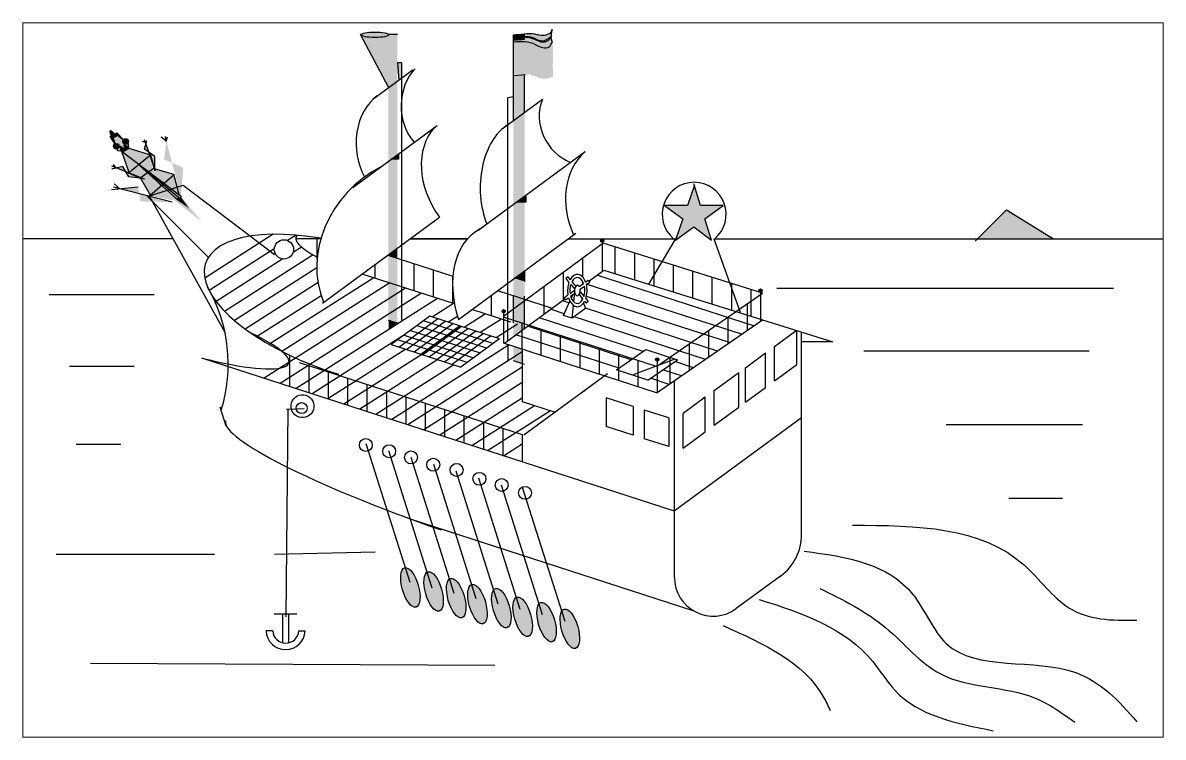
# Paper-space layout 'Layout1' of a CAD drawing. Extents: x 0.6 to 15.4, y 0.4 to 9.6.
# The model-space entities are those that its viewports show. They can reach past a viewport. Long polylines and large blocks are cut down to what shows.
import ezdxf

# ---------------------------------------------------------------- set-up
doc = ezdxf.new("R2010")
doc.units = 0
doc.header["$MEASUREMENT"] = 0
doc.linetypes.add('ACAD_ISO02W100', pattern=[15, 12, -3])
doc.layers.get('0').update_dxf_attribs({"linetype": 'CONTINUOUS'})

msp = doc.modelspace()

# ---------------------------------------------------------------- hatches: boundary and pattern name
h = msp.add_hatch(color=1)
edge = h.paths.add_edge_path()
edge.add_ellipse((5.219, 10.952), major_axis=(0.215, 0), ratio=0.193058, start_angle=176.1876, end_angle=347.5644, ccw=False)
edge.add_line((5.004, 10.955), (4.996, 10.955))
edge.add_line((4.996, 10.955), (5.429, 10.141))
edge.add_line((5.429, 10.141), (5.429, 10.943))
h = msp.add_hatch(color=22)
edge = h.paths.add_edge_path()
edge.add_ellipse((5.219, 10.952), major_axis=(0.215, 0), ratio=0.193058, start_angle=176.1876, end_angle=347.5644, ccw=False)
edge.add_line((5.004, 10.955), (4.996, 10.955))
edge.add_line((4.996, 10.955), (5.429, 10.141))
edge.add_line((5.429, 10.141), (5.429, 10.943))
h = msp.add_hatch(color=256)
edge = h.paths.add_edge_path()
edge.add_ellipse((5.219, 10.952), major_axis=(0.215, 0), ratio=0.193058, start_angle=12.4356, end_angle=176.1876)
edge.add_ellipse((5.219, 10.952), major_axis=(0.215, 0), ratio=0.193058, start_angle=176.1876, end_angle=347.5644)
edge.add_line((5.429, 10.943), (5.429, 10.961))
h = msp.add_hatch(color=26)
edge = h.paths.add_edge_path()
edge.add_line((5.567, 10.955), (5.434, 10.955))
edge.add_ellipse((5.219, 10.952), major_axis=(0.215, 0), ratio=0.193058, start_angle=347.5644, end_angle=363.8124, ccw=False)
edge.add_line((5.429, 10.943), (5.429, 10.134))
edge.add_line((5.429, 10.134), (5.567, 10.236))
edge.add_line((5.567, 10.236), (5.567, 10.955))
h = msp.add_hatch(color=256)
edge = h.paths.add_edge_path()
edge.add_spline(control_points=[(7.532, 10.964), (7.477, 10.961), (7.421, 10.956), (7.365, 10.95)], knot_values=[0.002618, 0.002618, 0.002618, 0.002618, 0.168273, 0.168273, 0.168273, 0.168273], degree=3, periodic=0)
edge.add_line((7.365, 10.95), (7.365, 10.873))
edge.add_spline(control_points=[(7.365, 10.873), (7.421, 10.877), (7.477, 10.882), (7.532, 10.883)], knot_values=[0.002612, 0.002612, 0.002612, 0.002612, 0.168089, 0.168089, 0.168089, 0.168089], degree=3, periodic=0)
edge.add_line((7.532, 10.883), (7.532, 10.964))
h = msp.add_hatch(color=2)
edge = h.paths.add_edge_path()
edge.add_line((7.938, 10.925), (7.949, 10.999))
edge.add_spline(control_points=[(7.949, 10.999), (7.908, 10.95), (7.794, 10.938), (7.644, 10.979), (7.552, 10.972), (7.482, 10.961)], knot_values=[0.117832, 0.117832, 0.117832, 0.117832, 0.314259, 0.384047, 0.59244, 0.59244, 0.59244, 0.59244], degree=3, periodic=0)
edge.add_spline(control_points=[(7.482, 10.961), (7.499, 10.962), (7.515, 10.963), (7.532, 10.964)], knot_values=[0.118431, 0.118431, 0.118431, 0.118431, 0.168273, 0.168273, 0.168273, 0.168273], degree=3, periodic=0)
edge.add_line((7.532, 10.964), (7.532, 10.928))
edge.add_spline(control_points=[(7.532, 10.928), (7.576, 10.93), (7.67, 10.921), (7.807, 10.82), (7.895, 10.89), (7.938, 10.925)], knot_values=[0.167787, 0.167787, 0.167787, 0.167787, 0.298016, 0.454978, 0.603332, 0.603332, 0.603332, 0.603332], degree=3, periodic=0)
h = msp.add_hatch(color=1)
edge = h.paths.add_edge_path()
edge.add_spline(control_points=[(7.975, 10.754), (7.939, 10.718), (7.858, 10.637), (7.666, 10.841), (7.484, 10.8), (7.358, 10.772)], knot_values=[0, 0, 0, 0, 0.219501, 0.496086, 1.094863, 1.094863, 1.094863, 1.094863], degree=3, periodic=0)
edge.add_line((7.36, 10.773), (7.356, 10.772))
edge.add_line((7.356, 10.772), (7.356, 10.672))
edge.add_spline(control_points=[(7.356, 10.673), (7.476, 10.698), (7.678, 10.74), (7.801, 10.572), (7.954, 10.645), (7.97, 10.656)], knot_values=[0, 0, 0, 0, 0.543554, 0.913907, 0.996149, 0.996149, 0.996149, 0.996149], degree=3, periodic=0)
edge.add_line((7.97, 10.656), (7.976, 10.753))
edge.add_line((7.976, 10.753), (7.975, 10.754))
h = msp.add_hatch(color=2)
edge = h.paths.add_edge_path()
edge.add_line((7.975, 10.754), (7.96, 10.84))
edge.add_spline(control_points=[(7.96, 10.84), (7.956, 10.812), (7.932, 10.719), (7.764, 10.787), (7.593, 10.86), (7.463, 10.848), (7.358, 10.838)], knot_values=[0.006804, 0.006804, 0.006804, 0.006804, 0.13276, 0.479561, 0.60374, 1.100957, 1.100957, 1.100957, 1.100957], degree=3, periodic=0)
edge.add_line((7.358, 10.838), (7.358, 10.773))
edge.add_line((7.358, 10.773), (7.36, 10.773))
edge.add_spline(control_points=[(7.358, 10.772), (7.484, 10.8), (7.666, 10.841), (7.858, 10.637), (7.939, 10.718), (7.975, 10.754)], knot_values=[0, 0, 0, 0, 0.598777, 0.875362, 1.094863, 1.094863, 1.094863, 1.094863], degree=3, periodic=0)
h = msp.add_hatch(color=1)
edge = h.paths.add_edge_path()
edge.add_line((7.961, 10.84), (7.938, 10.92))
edge.add_line((7.938, 10.92), (7.938, 10.925))
edge.add_spline(control_points=[(7.938, 10.925), (7.895, 10.89), (7.807, 10.82), (7.67, 10.921), (7.576, 10.93), (7.532, 10.928)], knot_values=[0.167787, 0.167787, 0.167787, 0.167787, 0.316141, 0.473102, 0.603332, 0.603332, 0.603332, 0.603332], degree=3, periodic=0)
edge.add_line((7.532, 10.928), (7.532, 10.883))
edge.add_spline(control_points=[(7.532, 10.883), (7.477, 10.882), (7.421, 10.877), (7.365, 10.873)], knot_values=[0.002612, 0.002612, 0.002612, 0.002612, 0.168089, 0.168089, 0.168089, 0.168089], degree=3, periodic=0)
edge.add_line((7.365, 10.873), (7.365, 10.846))
edge.add_spline(control_points=[(7.365, 10.846), (7.484, 10.853), (7.61, 10.86), (7.764, 10.763), (7.903, 10.716), (7.947, 10.809), (7.961, 10.84)], knot_values=[0.005731, 0.005731, 0.005731, 0.005731, 0.341236, 0.361179, 0.558634, 0.65127, 0.65127, 0.65127, 0.65127], degree=3, periodic=0)
h = msp.add_hatch(color=2)
edge = h.paths.add_edge_path()
edge.add_spline(control_points=[(7.938, 10.925), (7.895, 10.89), (7.807, 10.82), (7.67, 10.921), (7.576, 10.93), (7.532, 10.928)], knot_values=[0.167787, 0.167787, 0.167787, 0.167787, 0.316141, 0.473102, 0.603332, 0.603332, 0.603332, 0.603332], degree=3, periodic=0)
edge.add_line((7.532, 10.928), (7.532, 10.92))
edge.add_spline(control_points=[(7.532, 10.92), (7.598, 10.91), (7.666, 10.899), (7.751, 10.856), (7.807, 10.832), (7.89, 10.853), (7.926, 10.891), (7.941, 10.909)], knot_values=[0.001173, 0.001173, 0.001173, 0.001173, 0.197158, 0.206429, 0.285112, 0.374641, 0.442194, 0.442194, 0.442194, 0.442194], degree=3, periodic=0)
edge.add_line((7.941, 10.909), (7.938, 10.92))
edge.add_line((7.938, 10.92), (7.938, 10.925))
h = msp.add_hatch(color=2)
edge = h.paths.add_edge_path()
edge.add_spline(control_points=[(7.97, 10.656), (7.954, 10.645), (7.801, 10.572), (7.678, 10.74), (7.476, 10.698), (7.356, 10.673)], knot_values=[0, 0, 0, 0, 0.082243, 0.452595, 0.996149, 0.996149, 0.996149, 0.996149], degree=3, periodic=0)
edge.add_line((7.356, 10.672), (7.356, 10.604))
edge.add_spline(control_points=[(7.356, 10.604), (7.487, 10.63), (7.665, 10.665), (7.863, 10.533), (7.941, 10.577), (7.974, 10.596)], knot_values=[0, 0, 0, 0, 0.634045, 0.870404, 1.047647, 1.047647, 1.047647, 1.047647], degree=3, periodic=0)
edge.add_line((7.974, 10.596), (7.97, 10.651))
edge.add_line((7.97, 10.651), (7.97, 10.656))
h = msp.add_hatch(color=1)
edge = h.paths.add_edge_path()
edge.add_spline(control_points=[(7.974, 10.596), (7.941, 10.577), (7.863, 10.533), (7.665, 10.665), (7.487, 10.63), (7.356, 10.604)], knot_values=[0, 0, 0, 0, 0.177243, 0.413602, 1.047647, 1.047647, 1.047647, 1.047647], degree=3, periodic=0)
edge.add_line((7.356, 10.604), (7.356, 10.512))
edge.add_spline(control_points=[(7.356, 10.512), (7.469, 10.539), (7.634, 10.578), (7.824, 10.454), (7.923, 10.483), (7.97, 10.497)], knot_values=[0, 0, 0, 0, 0.544249, 0.803264, 1.036167, 1.036167, 1.036167, 1.036167], degree=3, periodic=0)
edge.add_line((7.97, 10.497), (7.97, 10.498))
edge.add_line((7.97, 10.498), (7.974, 10.596))
for color, points in [(256, [(5.636, 10.518), (5.569, 10.518), (5.587, 10.251), (5.636, 10.286)]), (256, [(7.532, 10.338), (7.365, 10.325), (7.365, 9.627), (7.532, 9.749)]), (256, [(1.17, 9.357), (1.169, 9.359), (1.13, 9.385), (1.128, 9.384), (1.139, 9.366)]), (30, [(1.173, 9.31), (1.19, 9.297), (1.193, 9.275), (1.198, 9.266, -0.022256), (1.202, 9.268), (1.17, 9.357), (1.139, 9.366), (1.142, 9.36), (1.169, 9.343)]), (256, [(1.193, 9.275), (1.19, 9.297), (1.173, 9.31), (1.169, 9.343), (1.142, 9.36)]), (256, [(1.195, 9.374, 1), (1.178, 9.374, 1)]), (256, [(1.205, 9.386, 1), (1.223, 9.386, 1)]), (256, [(1.235, 9.398), (1.238, 9.396), (1.246, 9.418), (1.231, 9.434)]), (30, [(1.249, 9.415), (1.246, 9.418), (1.238, 9.396), (1.329, 9.328, -0.0074), (1.33, 9.329), (1.303, 9.358), (1.275, 9.372), (1.272, 9.391), (1.27, 9.392), (1.255, 9.385)]), (256, [(1.249, 9.415), (1.255, 9.385), (1.27, 9.392)]), (256, [(1.272, 9.391), (1.275, 9.372), (1.303, 9.358)]), (256, [(1.202, 9.268, 0.292281), (1.177, 9.229, 0.490073), (1.231, 9.187)]), (55, [(1.357, 9.177), (1.283, 9.23), (1.291, 9.156), (1.337, 9.151), (1.414, 9.194), (1.413, 9.215), (1.342, 9.253), (1.344, 9.241)]), (106, [(1.516, 9.168), (1.414, 9.2), (1.414, 9.194), (1.337, 9.151), (1.293, 9.156), (1.539, 8.97)]), (256, [(1.329, 9.328), (1.398, 9.277, 0.163005), (1.407, 9.303, 0.726283)]), (66, [(1.528, 8.978), (1.299, 9.152), (1.415, 8.819), (1.568, 8.948), (1.546, 8.965), (1.55, 8.958)]), (106, [(1.743, 9.096), (1.516, 9.168), (1.538, 8.982), (1.57, 8.95)]), (66, [(1.747, 9.095), (1.743, 9.096), (1.57, 8.95), (1.585, 8.935), (1.72, 8.833), (1.804, 8.893)]), (106, [(1.585, 8.935), (1.568, 8.948), (1.415, 8.819), (1.418, 8.811), (1.59, 8.739), (1.701, 8.819)]), (66, [(1.701, 8.819), (1.59, 8.739), (1.597, 8.736), (1.743, 8.474), (1.906, 8.614)]), (256, [(1.72, 8.833), (1.715, 8.829), (1.939, 8.643), (1.954, 8.656)]), (106, [(1.954, 8.656), (2.108, 8.788), (2.106, 8.796), (1.807, 8.886), (1.804, 8.893), (1.72, 8.833)]), (256, [(1.717, 8.808), (1.908, 8.616), (1.919, 8.625)]), (256, [(1.954, 8.656), (1.939, 8.643), (2.189, 8.436), (2.228, 8.448)]), (66, [(2.195, 8.473), (2.108, 8.788), (1.954, 8.656)]), (3, [(1.558, 8.599), (1.285, 8.57), (1.576, 8.495)]), (3, [(1.576, 8.495), (1.596, 8.377), (2.072, 8.366), (2.07, 8.367)]), (106, [(1.906, 8.614), (1.743, 8.474), (1.747, 8.466), (2.07, 8.399), (2.108, 8.411)]), (256, [(1.919, 8.625), (1.908, 8.616), (2.11, 8.411), (2.144, 8.422)]), (256, [(7.557, 8.473), (7.415, 8.368), (7.557, 8.368)]), (1, [(10.606, 8.315), (10.256, 8.315), (10.158, 8.624), (10.052, 8.315), (9.7, 8.315), (9.98, 8.108), (9.867, 7.778), (10.149, 7.983), (10.425, 7.778), (10.321, 8.108)]), (3, [(2.132, 8.418), (2.101, 8.409), (2.542, 8.064), (2.222, 8.447), (2.22, 8.446), (2.345, 8.27)]), (3, [(2.22, 8.446), (2.132, 8.418), (2.345, 8.27)]), (34, [(14.987, 8.247), (14.539, 7.798), (15.712, 7.798)]), (256, [(5.567, 7.654), (5.429, 7.553), (5.429, 7.545), (5.567, 7.5)]), (256, [(7.54, 7.308), (7.386, 7.196), (7.54, 7.146)]), (256, [(11.208, 6.999, 1), (11.158, 6.999, 1)]), (256, [(7.185, 6.679, 1), (7.235, 6.679, 1)]), (36, [(5.57, 6.485), (5.431, 6.534), (5.431, 6.396)]), (256, [(9.611, 5.932, 1), (9.561, 5.932, 1)])]:
    msp.add_hatch(color=color).paths.add_polyline_path(points)
h = msp.add_hatch(color=2)
edge = h.paths.add_edge_path()
edge.add_spline(control_points=[(7.97, 10.497), (7.923, 10.483), (7.824, 10.454), (7.635, 10.578), (7.47, 10.539), (7.358, 10.513)], knot_values=[0.002573, 0.002573, 0.002573, 0.002573, 0.235476, 0.494492, 1.036167, 1.036167, 1.036167, 1.036167], degree=3, periodic=0)
edge.add_line((7.358, 10.513), (7.358, 10.448))
edge.add_spline(control_points=[(7.358, 10.448), (7.479, 10.476), (7.632, 10.51), (7.817, 10.395), (7.909, 10.422), (7.971, 10.44)], knot_values=[0.00565, 0.00565, 0.00565, 0.00565, 0.585745, 0.737852, 1.036208, 1.036208, 1.036208, 1.036208], degree=3, periodic=0)
edge.add_line((7.971, 10.44), (7.97, 10.497))
h = msp.add_hatch(color=1)
edge = h.paths.add_edge_path()
edge.add_spline(control_points=[(7.971, 10.44), (7.909, 10.422), (7.817, 10.395), (7.632, 10.51), (7.479, 10.476), (7.358, 10.448)], knot_values=[0.00565, 0.00565, 0.00565, 0.00565, 0.304006, 0.456113, 1.036208, 1.036208, 1.036208, 1.036208], degree=3, periodic=0)
edge.add_line((7.358, 10.448), (7.358, 10.389))
edge.add_spline(control_points=[(7.358, 10.389), (7.454, 10.399), (7.599, 10.413), (7.797, 10.328), (7.909, 10.372), (7.972, 10.377)], knot_values=[0.011437, 0.011437, 0.011437, 0.011437, 0.481571, 0.724868, 1.038115, 1.038115, 1.038115, 1.038115], degree=3, periodic=0)
edge.add_line((7.972, 10.377), (7.971, 10.44))
h = msp.add_hatch(color=2)
edge = h.paths.add_edge_path()
edge.add_spline(control_points=[(7.972, 10.377), (7.909, 10.372), (7.797, 10.328), (7.599, 10.413), (7.454, 10.399), (7.358, 10.389)], knot_values=[0.011437, 0.011437, 0.011437, 0.011437, 0.324683, 0.56798, 1.038115, 1.038115, 1.038115, 1.038115], degree=3, periodic=0)
edge.add_line((7.358, 10.389), (7.358, 10.333))
edge.add_spline(control_points=[(7.358, 10.333), (7.392, 10.336), (7.425, 10.339), (7.459, 10.341)], knot_values=[0.015876, 0.015876, 0.015876, 0.015876, 0.181343, 0.181343, 0.181343, 0.181343], degree=3, periodic=0)
edge.add_spline(control_points=[(7.459, 10.341), (7.504, 10.343), (7.549, 10.342), (7.593, 10.336)], knot_values=[0.181343, 0.181343, 0.181343, 0.181343, 0.404654, 0.404654, 0.404654, 0.404654], degree=3, periodic=0)
edge.add_line((7.593, 10.336), (7.627, 10.36))
edge.add_ellipse((8.023, 10.173), major_axis=(0.286, -0.34), ratio=0.929955, start_angle=206.1562, end_angle=210.2382)
edge.add_spline(control_points=[(7.616, 10.332), (7.628, 10.33), (7.705, 10.312), (7.823, 10.25), (7.93, 10.289), (7.973, 10.307)], knot_values=[0.443082, 0.443082, 0.443082, 0.443082, 0.499565, 0.831549, 1.054906, 1.054906, 1.054906, 1.054906], degree=3, periodic=0)
edge.add_line((7.973, 10.307), (7.972, 10.377))
h = msp.add_hatch(color=26)
h.paths.add_polyline_path([(5.429, 8.999), (5.567, 9.1), (5.567, 10.236), (5.429, 10.134)])
h.paths.add_polyline_path([(5.429, 7.553), (5.567, 7.654), (5.567, 9.1), (5.429, 8.999)])
h.paths.add_polyline_path([(5.429, 6.538), (5.567, 6.493), (5.567, 7.5), (5.429, 7.545)])
h.paths.add_polyline_path([(7.534, 9.751), (7.361, 9.624), (7.361, 8.329), (7.534, 8.456)])
h.paths.add_polyline_path([(7.534, 8.456), (7.361, 8.329), (7.361, 7.177), (7.534, 7.304)])
h.paths.add_polyline_path([(7.361, 6.919), (7.361, 6.289), (7.534, 6.415), (7.534, 6.864)])
h.paths.add_polyline_path([(7.534, 7.304), (7.361, 7.177), (7.361, 6.919), (7.534, 6.864)])
h = msp.add_hatch(color=1)
h.paths.add_polyline_path([(1.156, 9.399), (1.174, 9.387), (1.188, 9.394), (1.184, 9.413)])
h.paths.add_polyline_path([(1.132, 9.414), (1.156, 9.399), (1.184, 9.413), (1.178, 9.439), (1.135, 9.472), (1.125, 9.466)])
h = msp.add_hatch(color=30)
h.paths.add_polyline_path([(1.184, 9.413), (1.188, 9.394), (1.219, 9.41), (1.235, 9.398), (1.231, 9.434), (1.228, 9.437)])
h.paths.add_polyline_path([(1.162, 9.381), (1.174, 9.387), (1.156, 9.399), (1.13, 9.385), (1.169, 9.359)])
h = msp.add_hatch(color=3)
h.paths.add_polyline_path([(1.238, 9.396), (1.235, 9.389), (1.235, 9.398), (1.219, 9.41), (1.162, 9.381), (1.169, 9.359), (1.175, 9.355), (1.17, 9.357), (1.202, 9.268, -0.547651), (1.263, 9.229, -0.342216), (1.231, 9.187), (1.239, 9.162), (1.291, 9.156), (1.283, 9.23), (1.357, 9.177), (1.344, 9.241), (1.342, 9.253), (1.413, 9.215), (1.411, 9.268), (1.398, 9.277, -0.719684), (1.321, 9.303, -0.158559), (1.329, 9.328)])
h.paths.add_polyline_path([(1.205, 9.386, -1), (1.223, 9.386, -1)], flags=16)
h.paths.add_polyline_path([(1.178, 9.374, -1), (1.195, 9.374, -1)], flags=16)
h = msp.add_hatch(color=116)
h.paths.add_polyline_path([(1.398, 9.277), (1.329, 9.328, 0.158559), (1.321, 9.303, 0.719684)])
h.paths.add_polyline_path([(1.231, 9.187, 0.342216), (1.263, 9.229, 0.547651), (1.202, 9.268)])
h = msp.add_hatch(color=3)
h.paths.add_polyline_path([(1.679, 9.268), (1.658, 9.184), (1.727, 9.134)])
h.paths.add_polyline_path([(1.815, 9.07), (1.727, 9.134), (1.74, 9.097), (1.747, 9.095), (1.771, 9.009), (1.815, 8.887)])
h = msp.add_hatch(color=3)
h.paths.add_polyline_path([(1.995, 9.307), (1.994, 9.308), (1.992, 9.303), (1.961, 9.026), (2.082, 8.974)])
h.paths.add_polyline_path([(2.256, 8.898), (2.082, 8.974), (2.218, 8.451)])
h = msp.add_hatch(color=256)
h.paths.add_polyline_path([(5.567, 9.1), (5.472, 9.03), (5.567, 9.03)])
h.paths.add_polyline_path([(5.584, 9.112), (5.567, 9.1), (5.567, 9.03), (5.584, 9.03)])
h = msp.add_hatch(color=3)
h.paths.add_polyline_path([(1.37, 8.833), (1.32, 8.917), (1.221, 8.892)])
h.paths.add_polyline_path([(1.598, 8.735), (1.597, 8.736), (1.418, 8.811), (1.416, 8.815), (1.37, 8.833), (1.415, 8.757)])
h = msp.add_hatch(color=3)
h.paths.add_polyline_path([(1.939, 8.643), (1.919, 8.625), (2.144, 8.422), (2.189, 8.436)])
h.paths.add_polyline_path([(1.715, 8.829), (1.704, 8.821), (1.717, 8.808), (1.919, 8.625), (1.939, 8.643)])
h = msp.add_hatch(color=256)
h.paths.add_polyline_path([(8.735, 7.792), (8.71, 7.774, 0.04781), (8.71, 7.77, 0.415516), (8.735, 7.745)])
h.paths.add_polyline_path([(8.76, 7.77, 0.908743), (8.71, 7.774), (8.735, 7.792), (8.735, 7.745, 0.412912)])
h = msp.add_hatch(color=26)
h.paths.add_polyline_path([(7.361, 6.14), (7.361, 5.965), (7.499, 6.053), (7.499, 6.095)])
h.paths.add_polyline_path([(7.499, 5.868), (7.499, 6.053), (7.361, 5.965), (7.361, 5.912)])
h = msp.add_hatch(color=26)
edge = h.paths.add_edge_path()
edge.add_ellipse((5.768, 2.411), major_axis=(0.087, -0.304), ratio=0.40222, start_angle=0, end_angle=360)
edge = h.paths.add_edge_path()
edge.add_ellipse((6.127, 2.349), major_axis=(0.087, -0.304), ratio=0.40222, start_angle=0, end_angle=360)
edge = h.paths.add_edge_path()
edge.add_ellipse((6.477, 2.246), major_axis=(0.087, -0.304), ratio=0.40222, start_angle=0, end_angle=360)
edge = h.paths.add_edge_path()
edge.add_ellipse((6.805, 2.153), major_axis=(0.087, -0.304), ratio=0.40222, start_angle=0, end_angle=360)
edge = h.paths.add_edge_path()
edge.add_ellipse((7.175, 2.092), major_axis=(0.087, -0.304), ratio=0.40222, start_angle=0, end_angle=360)
edge = h.paths.add_edge_path()
edge.add_ellipse((7.504, 1.958), major_axis=(0.087, -0.304), ratio=0.40222, start_angle=0, end_angle=360)
edge = h.paths.add_edge_path()
edge.add_ellipse((7.874, 1.876), major_axis=(0.087, -0.304), ratio=0.40222, start_angle=0, end_angle=360)
edge = h.paths.add_edge_path()
edge.add_ellipse((8.234, 1.773), major_axis=(0.087, -0.304), ratio=0.40222, start_angle=0, end_angle=360)

# ---------------------------------------------------------------- linework, layer by layer
for p, q in [((5.429, 10.141), (4.996, 10.955)), ((5.004, 10.955), (4.996, 10.955)), ((5.567, 10.955), (5.434, 10.955)), ((7.365, 9.627), (7.365, 10.95)), ((7.532, 10.883), (7.532, 10.964)), ((5.187, 9.957), (5.813, 10.416)), ((5.636, 10.518), (5.569, 10.518)), ((5.569, 10.518), (5.587, 10.251)), ((5.636, 6.526), (5.636, 10.518)), ((7.365, 10.325), (7.547, 10.339)), ((7.532, 9.749), (7.532, 10.338)), ((7.81, 9.953), (7.187, 9.496)), ((7.364, 9.993), (7.277, 9.976)), ((7.277, 6.227), (7.277, 9.976)), ((4.877, 8.593), (6.184, 9.552)), ((1.13, 9.385), (1.175, 9.355)), ((1.175, 9.355), (1.139, 9.366)), ((1.139, 9.363), (1.169, 9.343)), ((1.219, 9.41), (1.162, 9.381)), ((1.162, 9.381), (1.239, 9.162)), ((1.411, 9.268), (1.216, 9.412)), ((1.231, 9.435), (1.235, 9.389)), ((1.235, 9.389), (1.246, 9.418)), ((1.249, 9.415), (1.255, 9.385)), ((1.255, 9.385), (1.271, 9.392)), ((1.271, 9.392), (1.275, 9.372)), ((1.275, 9.372), (1.309, 9.354)), ((1.169, 9.343), (1.173, 9.31)), ((1.173, 9.31), (1.19, 9.297)), ((1.19, 9.297), (1.194, 9.272)), ((1.291, 9.154), (1.283, 9.23)), ((1.283, 9.23), (1.357, 9.177)), ((1.337, 9.151), (1.414, 9.194)), ((1.344, 9.241), (1.342, 9.253)), ((1.342, 9.253), (1.416, 9.213)), ((1.357, 9.177), (1.344, 9.241)), ((1.414, 9.194), (1.411, 9.268)), ((1.414, 9.2), (1.747, 9.095)), ((1.239, 9.162), (1.337, 9.151)), ((2.228, 8.448), (1.293, 9.156)), ((1.299, 9.152), (1.418, 8.811)), ((1.406, 8.811), (1.752, 9.104)), ((1.747, 9.095), (1.807, 8.886)), ((5.584, 9.03), (5.472, 9.03)), ((5.584, 9.112), (5.584, 9.03)), ((8.47, 9.142), (6.809, 7.924)), ((1.573, 8.947), (2.189, 8.436)), ((1.58, 8.932), (2.144, 8.422)), ((1.59, 8.739), (1.806, 8.894)), ((1.807, 8.886), (2.106, 8.796)), ((1.418, 8.811), (1.597, 8.736)), ((1.597, 8.736), (1.747, 8.466)), ((1.737, 8.47), (2.113, 8.792)), ((2.106, 8.796), (2.195, 8.473)), ((10.256, 8.315), (10.15, 8.65)), ((1.702, 8.454), (2.254, 8.627)), ((2.254, 8.627), (3.293, 7.84)), ((7.557, 8.368), (7.557, 8.473)), ((10.16, 8.63), (10.052, 8.315)), ((2.644, 7.511), (1.702, 8.454)), ((1.727, 8.462), (2.903, 6.344)), ((7.415, 8.368), (7.557, 8.368)), ((9.7, 8.315), (9.98, 8.108)), ((10.052, 8.315), (9.7, 8.315)), ((10.606, 8.315), (10.256, 8.315)), ((10.321, 8.108), (10.606, 8.315)), ((4.41, 6.806), (6.217, 8.131)), ((9.98, 8.108), (9.867, 7.778)), ((9.867, 7.778), (10.149, 7.983)), ((10.149, 7.983), (10.425, 7.778)), ((10.425, 7.778), (10.321, 8.108)), ((3.293, 7.84), (3.669, 7.556)), ((4.319, 7.817), (4.319, 7.483)), ((6.511, 6.553), (8.327, 7.886)), ((8.735, 7.792), (8.71, 7.774)), ((8.735, 7.792), (8.735, 7.296)), ((8.75, 7.73), (7.209, 6.599)), ((11.211, 6.959), (8.75, 7.73)), ((8.932, 7.673), (8.932, 7.262)), ((5.421, 7.547), (6.424, 7.223)), ((5.819, 7.418), (5.819, 6.998)), ((8.435, 7.207), (8.435, 7.498)), ((9.232, 7.579), (9.232, 7.168)), ((9.532, 7.485), (9.532, 7.074)), ((6.449, 6.794), (5.023, 7.255)), ((5.219, 7.399), (5.219, 7.192)), ((6.119, 7.321), (6.119, 6.901)), ((7.54, 7.134), (7.54, 7.308)), ((8.135, 6.856), (8.135, 7.278)), ((8.529, 7.145), (8.761, 7.315)), ((8.761, 7.315), (12.299, 6.207)), ((8.914, 7.265), (8.914, 7.267)), ((9.832, 7.391), (9.832, 6.98)), ((10.132, 7.297), (10.132, 6.886)), ((6.419, 7.224), (6.419, 6.804)), ((7.544, 7.145), (7.38, 7.198)), ((7.835, 6.636), (7.835, 7.058)), ((8.435, 7.1), (8.435, 7.136)), ((10.432, 7.203), (10.432, 6.792)), ((10.732, 7.109), (10.732, 6.698)), ((7.019, 6.926), (7.019, 6.61)), ((7.117, 6.998), (7.958, 6.726)), ((7.361, 6.499), (7.361, 6.919)), ((7.535, 6.416), (7.535, 6.912)), ((9.572, 5.825), (11.211, 6.959)), ((11.032, 7.015), (11.032, 6.604)), ((11.183, 7.012), (11.183, 6.526)), ((7.319, 6.513), (6.72, 6.707)), ((7.221, 6.186), (8.157, 6.872)), ((7.535, 6.416), (7.535, 6.838)), ((10.978, 6.797), (10.978, 6.384)), ((5.567, 6.493), (5.429, 6.538)), ((6.07, 6.602), (5.473, 6.164)), ((5.59, 6.126), (6.187, 6.564)), ((5.708, 6.088), (6.304, 6.526)), ((7.045, 6.181), (5.97, 6.529)), ((7.144, 6.254), (6.07, 6.602)), ((7.209, 6.693), (7.209, 6.189)), ((9.572, 5.825), (7.209, 6.59)), ((9.586, 5.422), (11.214, 6.547)), ((10.678, 6.59), (10.678, 6.177)), ((5.771, 6.383), (6.846, 6.035)), ((5.825, 6.05), (6.422, 6.488)), ((6.945, 6.108), (5.871, 6.456)), ((5.931, 6.016), (6.527, 6.454)), ((5.942, 6.012), (6.539, 6.45)), ((5.954, 6.008), (6.551, 6.446)), ((6.06, 5.974), (6.656, 6.412)), ((6.177, 5.936), (6.774, 6.374)), ((7.49, 6.498), (7.49, 6.098)), ((7.786, 6.403), (7.786, 6.003)), ((10.378, 6.383), (10.378, 5.969)), ((11.398, 6.137), (11.735, 6.383)), ((11.744, 5.856), (11.744, 6.381)), ((11.818, 3.231), (11.818, 6.358)), ((6.647, 5.889), (5.573, 6.237)), ((5.672, 6.31), (6.746, 5.962)), ((6.294, 5.898), (6.891, 6.336)), ((6.412, 5.86), (7.008, 6.298)), ((7.144, 6.254), (6.547, 5.816)), ((7.202, 6.192), (9.586, 5.42)), ((8.086, 6.306), (8.086, 5.906)), ((8.386, 6.209), (8.386, 5.809)), ((10.078, 6.175), (10.078, 5.762)), ((12.293, 6.209), (11.818, 6.209)), ((3.897, 6.001), (3.897, 5.518)), ((5.473, 6.164), (6.547, 5.816)), ((7.277, 6.167), (7.277, 5.912)), ((7.499, 6.095), (7.499, 5.275)), ((8.686, 6.112), (8.686, 5.711)), ((8.986, 6.015), (8.986, 5.614)), ((10.95, 5.807), (11.26, 6.035)), ((11.26, 5.501), (11.26, 6.035)), ((11.398, 5.603), (11.398, 6.137)), ((9.851, 3.592), (2.545, 5.955)), ((4.048, 5.889), (7.497, 4.773)), ((4.197, 5.869), (4.197, 5.421)), ((7.534, 5.857), (7.361, 5.912)), ((9.286, 5.917), (9.286, 5.517)), ((9.586, 5.908), (9.586, 5.422)), ((9.778, 5.968), (9.778, 5.554)), ((11.398, 5.603), (11.744, 5.856)), ((4.497, 5.744), (4.497, 5.324)), ((4.797, 5.647), (4.797, 5.226)), ((8.814, 5.713), (7.522, 4.765)), ((10.467, 5.453), (10.846, 5.731)), ((10.846, 5.198), (10.846, 5.731)), ((10.95, 5.274), (10.95, 5.807)), ((5.097, 5.55), (5.097, 5.129)), ((9.851, 2.567), (9.851, 5.605)), ((10.95, 5.274), (11.26, 5.501)), ((5.397, 5.453), (5.397, 5.032)), ((5.697, 5.356), (5.697, 4.935)), ((8.457, 5.451), (8.465, 5.448)), ((8.796, 5.343), (8.796, 4.9)), ((9.211, 5.209), (8.796, 5.343)), ((10.329, 5.352), (9.984, 5.099)), ((10.329, 4.818), (10.329, 5.352)), ((10.467, 4.919), (10.467, 5.453)), ((2.918, 4.906), (2.826, 5.198)), ((3.854, 5.168), (4.128, 5.175)), ((5.997, 5.259), (5.997, 4.838)), ((6.297, 5.162), (6.297, 4.741)), ((7.499, 5.285), (8.007, 5.121)), ((9.211, 5.209), (9.211, 4.766)), ((9.763, 5.03), (9.383, 5.153)), ((9.383, 5.153), (9.383, 4.71)), ((10.467, 4.919), (10.846, 5.198)), ((6.597, 5.065), (6.597, 4.644)), ((6.897, 4.967), (6.897, 4.547)), ((9.763, 5.03), (9.763, 4.588)), ((9.847, 3.593), (11.818, 5.038)), ((9.984, 4.565), (9.984, 5.099)), ((7.197, 4.87), (7.197, 4.45)), ((7.497, 4.773), (7.497, 4.353)), ((9.211, 4.766), (8.796, 4.9)), ((9.984, 4.565), (10.329, 4.818)), ((9.763, 4.588), (9.383, 4.71)), ((10.154, 2.046), (5.755, 3.469)), ((11.491, 2.586), (10.806, 2.084)), ((3.662, 2.001), (4.014, 2.001)), ((3.793, 1.558), (3.793, 2.001)), ((3.887, 1.557), (3.887, 2.001)), ((3.64, 1.74), (3.535, 1.74)), ((4.042, 1.74), (4.141, 1.74))]:
    msp.add_line(p, q)
at = {"color": 2}
for p, q in [((7.364, 10.95), (7.361, 10.95)), ((7.955, 11.037), (7.938, 10.921)), ((7.937, 10.921), (7.961, 10.84)), ((9.453, 7.097), (9.88, 7.809)), ((10.461, 7.799), (10.875, 6.648))]:
    msp.add_line(p, q, dxfattribs=at)
at = {"color": 1}
for p, q in [((7.368, 10.636), (7.361, 10.636)), ((1.125, 9.466), (1.135, 9.472)), ((1.132, 9.414), (1.125, 9.466)), ((1.174, 9.387), (1.132, 9.414)), ((1.135, 9.472), (1.178, 9.439)), ((1.178, 9.439), (1.189, 9.389))]:
    msp.add_line(p, q, dxfattribs=at)
at = {"color": 3}
for p, q in [((1.128, 9.384), (1.228, 9.437)), ((1.199, 9.266), (1.128, 9.384)), ((1.228, 9.437), (1.331, 9.328)), ((1.994, 9.308), (1.913, 9.372)), ((1.991, 9.312), (1.979, 9.38)), ((1.993, 9.304), (2.01, 9.376)), ((1.672, 9.289), (1.625, 9.303)), ((1.829, 8.847), (1.658, 9.327)), ((1.658, 9.184), (1.691, 9.317)), ((1.815, 9.07), (1.658, 9.184)), ((1.815, 8.852), (1.815, 9.07)), ((1.658, 8.719), (1.149, 8.921)), ((1.173, 8.88), (1.149, 8.878)), ((1.32, 8.917), (1.173, 8.88)), ((1.22, 8.89), (1.178, 8.947)), ((1.415, 8.757), (1.32, 8.917)), ((1.274, 8.57), (1.189, 8.648)), ((1.658, 8.728), (1.415, 8.757)), ((1.558, 8.599), (1.146, 8.555)), ((2.084, 8.364), (1.177, 8.598))]:
    msp.add_line(p, q, dxfattribs=at)
at = {"color": 5}
for p, q in [((14.504, 7.763), (14.987, 8.247)), ((14.987, 8.247), (15.712, 7.798)), ((4.384, 7.799), (3.996, 7.799)), ((5.762, 7.798), (6.651, 7.798)), ((6.652, 7.799), (5.765, 7.799)), ((8.207, 7.798), (9.873, 7.798)), ((8.209, 7.799), (9.874, 7.799)), ((1.806, 6.934), (0.184, 6.934)), ((11.433, 7.037), (16.643, 7.037)), ((12.779, 6.07), (16.264, 6.07)), ((1.495, 5.828), (0.495, 5.828)), ((14.055, 4.93), (16.16, 4.93)), ((1.288, 4.619), (0.598, 4.619)), ((15.022, 3.79), (15.85, 3.79)), ((0.288, 2.926), (2.738, 2.926)), ((3.669, 2.926), (5.222, 2.961)), ((0.821, 1.243), (7.073, 1.21))]:
    msp.add_line(p, q, dxfattribs=at)
at = {"color": 26}
for p, q in [((3.648, 7.869), (2.587, 7.193)), ((4, 7.856), (3.869, 7.772)), ((3.664, 7.642), (2.655, 7)), ((4.084, 7.672), (3.954, 7.589)), ((3.794, 7.487), (2.763, 6.831)), ((4.264, 7.549), (2.895, 6.678)), ((4.321, 7.349), (3.046, 6.537)), ((4.34, 7.124), (3.211, 6.405)), ((5.201, 7.198), (3.581, 6.166)), ((5.448, 7.118), (3.782, 6.057)), ((4.389, 6.918), (3.39, 6.282)), ((5.695, 7.038), (3.506, 5.644)), ((5.942, 6.958), (3.753, 5.564)), ((6.189, 6.878), (4, 5.485)), ((6.436, 6.798), (6.107, 6.589)), ((6.496, 6.6), (6.354, 6.509)), ((6.93, 6.639), (6.601, 6.43)), ((7.177, 6.559), (6.848, 6.35)), ((7.424, 6.479), (7.095, 6.27)), ((5.695, 6.327), (4.247, 5.405)), ((5.698, 6.091), (4.493, 5.325)), ((5.945, 6.011), (4.74, 5.245)), ((7.297, 6.161), (5.481, 5.005)), ((7.499, 6.053), (5.728, 4.925)), ((6.191, 5.932), (4.987, 5.165)), ((6.438, 5.852), (5.234, 5.085)), ((7.499, 5.816), (5.975, 4.845)), ((7.499, 5.579), (6.222, 4.766)), ((6.469, 4.686), (7.499, 5.342)), ((6.716, 4.606), (7.688, 5.224)), ((6.963, 4.526), (7.935, 5.145)), ((5.764, 2.485), (5.086, 4.631)), ((7.21, 4.446), (7.499, 4.63)), ((6.105, 2.402), (5.434, 4.524)), ((6.446, 2.319), (5.782, 4.418)), ((6.787, 2.236), (6.13, 4.312)), ((7.128, 2.153), (6.478, 4.206)), ((7.468, 2.071), (6.827, 4.1)), ((7.809, 1.988), (7.175, 3.994)), ((7.499, 3.963), (8.155, 1.89))]:
    msp.add_line(p, q, dxfattribs=at)
at = {"color": 36}
for p, q in [((11.076, 6.452), (8.652, 7.236)), ((10.89, 6.323), (8.488, 7.1)), ((10.703, 6.194), (8.491, 6.91)), ((8.148, 6.642), (7.936, 6.711)), ((8.223, 6.807), (8.115, 6.842)), ((10.517, 6.065), (8.478, 6.725)), ((9.367, 6.059), (7.758, 6.579)), ((10.33, 5.936), (8.299, 6.593)), ((9.181, 5.93), (7.579, 6.448)), ((8.995, 5.801), (7.4, 6.317)), ((8.953, 5.772), (9.409, 6.087)), ((9.409, 6.087), (9.897, 5.929)), ((9.859, 5.938), (9.196, 5.691)), ((9.441, 5.614), (9.897, 5.929)), ((10.144, 5.807), (9.856, 5.901)), ((9.441, 5.614), (8.953, 5.772)), ((9.958, 5.679), (9.669, 5.772)), ((9.771, 5.55), (9.483, 5.643))]:
    msp.add_line(p, q, dxfattribs=at)
at = {"color": 0}
for p, q in [((8.202, 7.21), (8.172, 7.184)), ((8.172, 7.184), (8.22, 7.126)), ((8.202, 7.21), (8.238, 7.167)), ((8.247, 7.093), (8.309, 7.019)), ((8.264, 7.135), (8.324, 7.063)), ((8.38, 7.06), (8.447, 7.109)), ((8.392, 7.019), (8.459, 7.068)), ((8.478, 7.131), (8.518, 7.16)), ((8.49, 7.091), (8.541, 7.128)), ((8.518, 7.16), (8.541, 7.128)), ((8.146, 6.888), (8.205, 6.931)), ((8.168, 6.855), (8.146, 6.888)), ((8.168, 6.855), (8.215, 6.889)), ((8.237, 6.955), (8.307, 7.006)), ((8.246, 6.912), (8.312, 6.96)), ((8.257, 6.882), (8.282, 6.938)), ((8.296, 6.823), (8.31, 6.967)), ((8.376, 6.937), (8.436, 6.865)), ((8.391, 6.981), (8.453, 6.907)), ((8.429, 6.854), (8.415, 6.891)), ((8.137, 6.616), (8.236, 6.836)), ((8.272, 6.573), (8.291, 6.77)), ((8.48, 6.726), (8.272, 6.573)), ((8.481, 6.721), (8.447, 6.809)), ((8.462, 6.833), (8.486, 6.805)), ((8.48, 6.874), (8.517, 6.83)), ((8.517, 6.83), (8.486, 6.805)), ((8.271, 6.573), (8.137, 6.616))]:
    msp.add_line(p, q, dxfattribs=at)
at = {"linetype": 'ACAD_ISO02W100'}
msp.add_line((3.871, 5.168), (3.842, 1.959), dxfattribs=at)
at = {"color": 5}
for p, direction in [((2.095, 7.799), (-1, 0)), ((2.096, 7.798), (-1, 0)), ((10.461, 7.799), (1, 0)), ((10.472, 7.798), (1, 0))]:
    msp.add_ray(p, direction, dxfattribs=at)
for centre, radius in [((1.187, 9.374), 0.00867), ((1.214, 9.386), 0.00867), ((1.22, 9.229), 0.0433), ((1.364, 9.303), 0.0433), ((3.812, 7.635), 0.149), ((8.735, 7.77), 0.025), ((11.183, 6.999), 0.025), ((7.21, 6.679), 0.025), ((9.586, 5.932), 0.025), ((4.086, 5.182), 0.0848), ((5.079, 4.612), 0.1), ((5.44, 4.516), 0.1), ((5.777, 4.42), 0.1), ((6.122, 4.307), 0.1), ((6.483, 4.227), 0.1), ((6.835, 4.09), 0.1), ((7.18, 3.994), 0.1), ((7.541, 3.873), 0.1)]:
    msp.add_circle(centre, radius)
at = {"color": 2}
msp.add_arc((10.156, 8.178), 0.494, 310.0589, 229.9411, dxfattribs=at)
for centre, radius, start, end in [((11.018, 3.231), 0.8, 306.2662, 0), ((10.451, 2.567), 0.6, 180, 306.2662), ((3.838, 1.753), 0.303, 182.4549, 357.5451), ((3.841, 1.753), 0.202, 183.6971, 356.3029)]:
    msp.add_arc(centre, radius, start, end)
for centre, major_axis, ratio in [((5.219, 10.952), (0.215, 0), 0.193058), ((4.099, 5.212), (0.155, -0.086), 1)]:
    msp.add_ellipse(centre, major_axis=major_axis, ratio=ratio)
at = {"color": 4}
for centre, major_axis, ratio, start_param, end_param in [((6.181, 9.848), (0.008, -0.725), 0.767513, 3.786462, 5.573554), ((5.539, 9.266), (0.014, -0.832), 0.73417, 3.600952, 5.361908), ((8.466, 9.643), (0.474, -0.563), 0.929955, 3.598104, 5.233606), ((7.518, 8.587), (0, -1.045), 0.64204, 3.50538, 5.276578), ((7.037, 8.633), (0.837, -0.946), 0.755747, 3.226641, 4.5794), ((9.519, 8.128), (1.128, -0.942), 0.793006, 3.049259, 4.160529), ((5.945, 7.547), (-1.347, -1.029), 0.883939, 4.519016, 6.05235), ((7.643, 6.595), (0.843, -1.33), 0.667062, 3.090137, 4.341147)]:
    msp.add_ellipse(centre, major_axis=major_axis, ratio=ratio, start_param=start_param, end_param=end_param, dxfattribs=at)
for centre, major_axis, ratio, start_param, end_param in [((4.86, 6.675), (2.26, -0.743), 0.413942, 1.915256, 4.757185), ((4.863, 7.542), (0.865, -0.282), 0.253235, 2.989989, 4.130685), ((1.202, 5.88), (-0.052, 2.056), 0.850379, 4.327522, 5.296843), ((2.164, 6.416), (1.725, -0.536), 0.18854, 4.993273, 7.206508), ((7.258, 3.6), (4.348, -1.399), 0.133184, 3.163674, 4.519758)]:
    msp.add_ellipse(centre, major_axis=major_axis, ratio=ratio, start_param=start_param, end_param=end_param)
at = {"color": 0}
for major_axis, ratio, start_param, end_param in [((0, 0.25), 0.602687, 5.265988, 7.12357), ((0, 0.25), 0.602687, 7.326718, 8.13303), ((0, 0.2), 0.578992, 7.372932, 8.082665), ((0, 0.2), 0.578992, 5.287084, 7.115272), ((0.0025, 0.0806), 0.534231, 5.562151, 11.248306), ((0, 0.2), 0.578992, 10.514524, 11.341069), ((0, 0.25), 0.602687, 10.468311, 11.367235), ((0, 0.25), 0.602687, 8.314967, 10.265163), ((0, 0.2), 0.578992, 8.311865, 10.256864)]:
    msp.add_ellipse((8.35, 7), major_axis=major_axis, ratio=ratio, start_param=start_param, end_param=end_param, dxfattribs=at)
at = {"color": 26}
for centre in [(5.768, 2.411), (6.127, 2.349), (6.477, 2.246), (6.805, 2.153), (7.175, 2.092), (7.504, 1.958), (7.874, 1.876), (8.234, 1.773)]:
    msp.add_ellipse(centre, major_axis=(0.087, -0.304), ratio=0.40222, dxfattribs=at)
at = {"color": 2}
for points in [[(7.363, 10.938), (7.688, 10.965), (7.756, 10.951), (7.955, 11.006), (7.968, 11.03)], [(7.363, 10.897), (7.66, 10.91), (7.808, 10.856), (7.941, 10.927)], [(7.531, 10.921), (7.722, 10.871), (7.73, 10.867), (7.805, 10.842), (7.892, 10.863), (7.954, 10.925)]]:
    msp.add_spline(points, degree=3, dxfattribs=at)
for points in [[(7.363, 10.95), (7.419, 10.955), (7.476, 10.961), (7.532, 10.964)], [(7.363, 10.872), (7.419, 10.877), (7.476, 10.882), (7.532, 10.883)]]:
    msp.add_open_spline(points, degree=3)
at = {"color": 1}
msp.add_spline([(7.359, 10.845), (7.698, 10.804), (7.715, 10.794), (7.91, 10.763), (7.965, 10.849)], degree=3, dxfattribs=at)
at = {"color": 5}
for points, knots in [([(12.606, 3.375), (13.597, 3.367), (14.933, 3.357), (15.92, 1.934), (16.614, 1.893), (17, 1.907)], [0, 0, 0, 0, 2.728759, 3.681209, 4.763174, 4.763174, 4.763174, 4.763174]), ([(11.858, 2.97), (12.524, 2.889), (13.487, 2.715), (14.117, 1.01), (15.951, 1.455), (16.728, 0.661), (17, 0.334)], [0.198578, 0.198578, 0.198578, 0.198578, 2.019698, 2.93927, 4.990388, 6.211629, 6.211629, 6.211629, 6.211629]), ([(11.16, 2.226), (11.835, 2.014), (12.681, 1.718), (13.427, 0.466), (14.203, 0.312), (14.78, 0.197)], [0.139474, 0.139474, 0.139474, 0.139474, 2.146059, 2.712441, 4.353124, 4.353124, 4.353124, 4.353124])]:
    msp.add_open_spline(points, degree=3, knots=knots, dxfattribs=at)
for points in [[(12.102, 2.397), (13.121, 1.786), (13.97, 1.074), (15.432, 0.701), (16.043, 0.328)], [(10.605, 1.821), (12.158, 0.715), (12.261, 0.508)]]:
    msp.add_spline(points, degree=3, dxfattribs=at)

psp = doc.layouts.get("Layout1")

# ---------------------------------------------------------------- viewports
at = {"layer": '0', "view_target_point": (-108, 0)}
psp.add_viewport(center=(8, 5), size=(14.76, 9.24), view_center_point=(116.592, 5.617), view_height=11.0398, dxfattribs=at)

doc.saveas('drawing.dxf')
